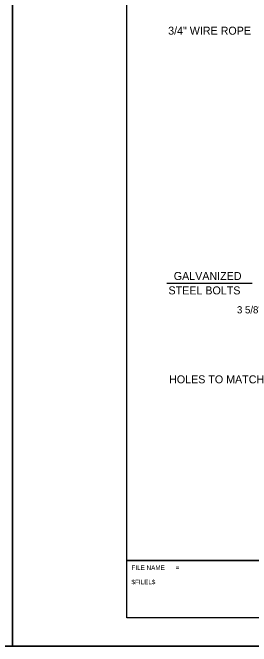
# Model space of a CAD drawing. Extents: x 2085951 to 2109824, y 1602302 to 1613514.
# Drawn here: x 2089424 to 2089633, y 1606304 to 1606858 of the extents above; entities that cross this region are included whole.
import ezdxf

# ---------------------------------------------------------------- set-up
doc = ezdxf.new("R2010")
doc.units = 0
for name, color, linetype in [('Design_PR_Roadway Dimensions', 7, 'Continuous'), ('Design_PR_Roadway Notes', 7, 'Continuous'), ('Sheets_50 Reference Boundary', 7, 'Continuous'), ('Sheets_General Details', 7, 'Continuous'), ('Sheets_Printer Plotting Border', 7, 'Continuous')]:
    doc.layers.add(name, color=color, linetype=linetype)

msp = doc.modelspace()

# ---------------------------------------------------------------- linework, layer by layer
at = {"layer": 'Design_PR_Roadway Dimensions'}
msp.add_line((2089558.93, 1606621.25), (2089633.62, 1606621.25), dxfattribs=at)
at = {"layer": 'Sheets_50 Reference Boundary'}
msp.add_lwpolyline([(2089524, 1607378.75), (2091099, 1607378.75), (2091099, 1606378.76), (2089524, 1606378.76)], close=True, dxfattribs=at)
at = {"layer": 'Sheets_General Details'}
for p, q in [((2089424, 1606303.76), (2089424, 1607403.76)), ((2089424, 1607403.76), (2089424, 1606303.76)), ((2089524, 1606378.76), (2091099, 1606378.76)), ((2089424, 1606303.76), (2087724, 1606303.76)), ((2091124, 1606303.76), (2089424, 1606303.76))]:
    msp.add_line(p, q, dxfattribs=at)
msp.add_lwpolyline([(2089524, 1607378.76), (2091099, 1607378.76), (2091099, 1606328.76), (2089524, 1606328.76)], close=True, dxfattribs=at)
at = {"layer": 'Sheets_Printer Plotting Border'}
for points in [[(2087724, 1606303.76), (2089424, 1606303.76), (2089424, 1607403.76), (2087724, 1607403.76)], [(2089424, 1606303.76), (2091124, 1606303.76), (2091124, 1607403.76), (2089424, 1607403.76)]]:
    msp.add_lwpolyline(points, close=True, dxfattribs=at)

# ---------------------------------------------------------------- texts
at = {"layer": 'Design_PR_Roadway Notes'}
for s, height, p in [('3/4" WIRE ROPE', 7, (2089560.08, 1606838.49)), ('GALVANIZED ', 7, (2089565.02, 1606624.03)), ('STEEL BOLTS', 7, (2089560.4, 1606611.44)), ('3 5/8"', 6.3, (2089620.31, 1606594.82)), ('HOLES TO MATCH', 7, (2089560.93, 1606533.67))]:
    msp.add_text(s, height=height, dxfattribs=at).set_placement(p)
at = {"layer": 'Sheets_General Details'}
for s, p in [('FILE NAME', (2089528, 1606370.51)), ('=', (2089566.62, 1606370.51)), ('$FILEL$', (2089528, 1606358.01))]:
    msp.add_text(s, height=4, rotation=360, dxfattribs=at).set_placement(p)

doc.saveas('drawing.dxf')
